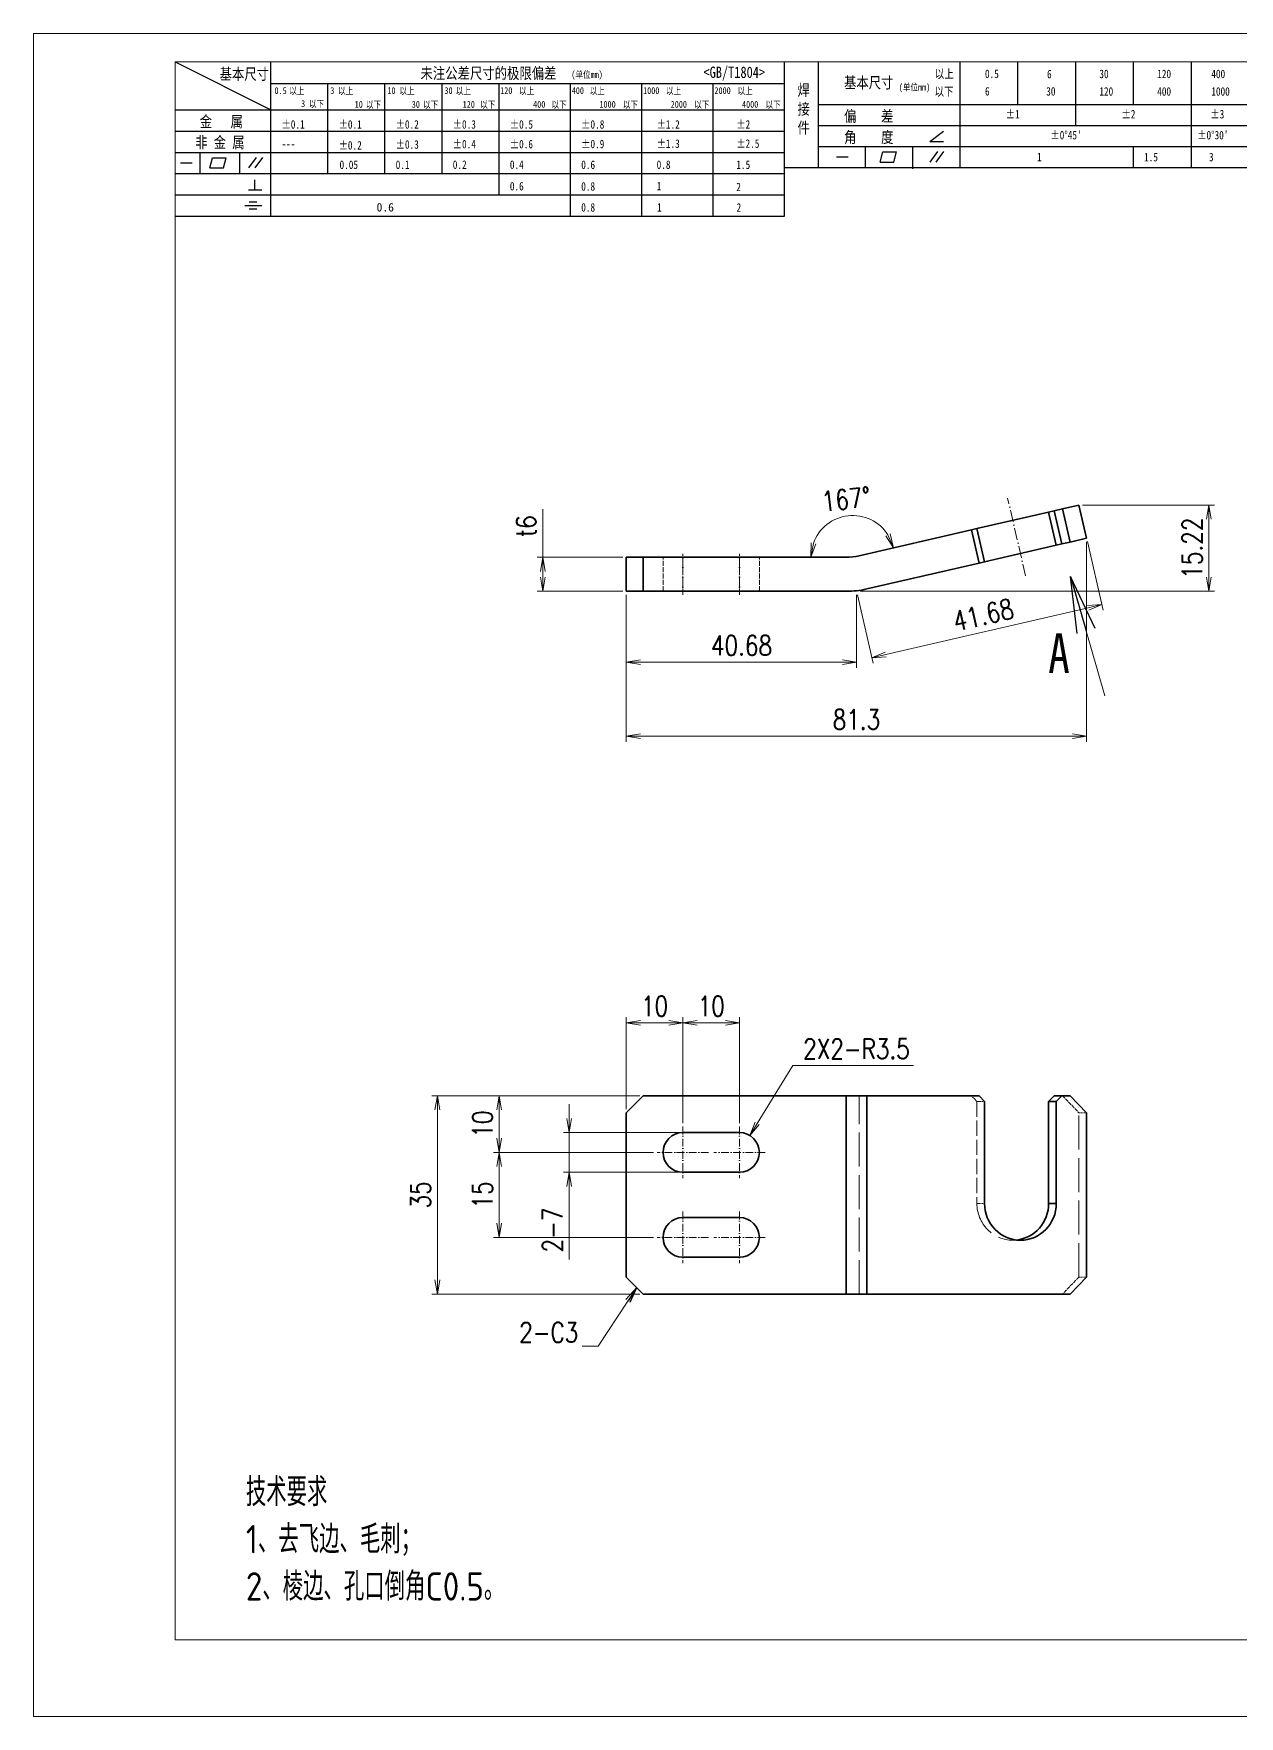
# Model space of a CAD drawing. Header units: millimetres. Extents: x -50143 to 104182, y -50696 to 54072.
# Drawn here: x -48005.1 to -47792.1, y 46633.8 to 46930.8 of the extents above; entities that cross this region are included whole.
import ezdxf
from ezdxf.enums import TextEntityAlignment as Align

# ---------------------------------------------------------------- set-up
doc = ezdxf.new("R2010")
doc.units = ezdxf.units.MM
doc.header["$LTSCALE"] = 0.5
for name, pattern in [('AM_ISO02W050x2', [3.75, 3, -0.75]), ('AM_ISO08W050x2', [9, 6, -0.75, 1.5, -0.75]), ('AM_ISO09W050', [22.5, 12, -1.5, 3, -1.5, 3, -1.5]), ('DASHDOT', [18.5, 12, -3, 0.5, -3]), ('DASHED', [15, 12, -3])]:
    doc.linetypes.add(name, pattern=pattern)
for name, color, linetype, lineweight in [('DIM', 3, 'Continuous', 13), ('中心线', 2, 'AM_ISO08W050x2', 18), ('双点划线', 6, 'AM_ISO09W050', 18), ('图框', 7, 'Continuous', 18), ('标注线', 3, 'Continuous', 18), ('粗实线', 7, 'Continuous', 35), ('虚线', 1, 'AM_ISO02W050x2', 18)]:
    doc.layers.add(name, color=color, linetype=linetype, lineweight=lineweight)
doc.layers.add('图\\M+19E79\\M+195B6\\M+18E9A', color=7, linetype='Continuous')
doc.layers.add('车型', color=7, linetype='Continuous')
doc.layers.add('打印', color=7, linetype='Continuous', lineweight=15, plot=False)
doc.layers.add('打印-禁用', color=7, linetype='Continuous', lineweight=15, plot=False)
doc.styles.add('DIM', font='romans.shx', dxfattribs={"width": 0.8, "bigfont": 'bigfont.shx'})
doc.styles.add('国标', font='simfang.ttf', dxfattribs={"width": 0.8})
doc.styles.add('机械长仿宋', font='gbenor.shx', dxfattribs={"height": 1, "bigfont": 'gbcbig.shx'})
doc.dimstyles.new('DEH 1-1', dxfattribs={"dimtxt": 3.5, "dimasz": 2.5, "dimexe": 1, "dimexo": 0.625, "dimgap": 1.2, "dimtad": 1, "dimtoh": 1, "dimdsep": 46, "dimtxsty": 'DIM', "dimblk": 'OPEN', "dimcen": 0, "dimclrd": 8, "dimclre": 8, "dimclrt": 2, "dimazin": 2, "dimtfac": 0.5, "dimtmove": 0, "dimatfit": 3, "dimldrblk": 'OPEN', "dimfxl": 0, "dimtolj": 2, "dimlwd": 18, "dimlwe": 18, "dimarcsym": 0})
doc.dimstyles.new('DEH 1-1$0', dxfattribs={"dimtxt": 3.5, "dimasz": 2.5, "dimexe": 1, "dimexo": 0.625, "dimgap": 1.2, "dimtad": 1, "dimzin": 9, "dimdsep": 46, "dimtxsty": 'DIM', "dimblk": 'OPEN', "dimcen": 0, "dimclrd": 8, "dimclre": 8, "dimclrt": 2, "dimazin": 2, "dimtfac": 0.5, "dimtmove": 0, "dimatfit": 3, "dimldrblk": 'OPEN', "dimfxl": 0, "dimtolj": 2, "dimlwd": 18, "dimlwe": 18, "dimarcsym": 0})
doc.dimstyles.new('DEH 1-1$4', dxfattribs={"dimtxt": 3.5, "dimasz": 2.5, "dimexe": 1, "dimexo": 0.625, "dimgap": 1.2, "dimtad": 1, "dimtoh": 1, "dimdsep": 46, "dimtxsty": 'DIM', "dimblk": 'OPEN', "dimcen": 0, "dimclrd": 8, "dimclre": 8, "dimclrt": 2, "dimazin": 2, "dimtfac": 0.5, "dimtofl": 0, "dimtmove": 0, "dimatfit": 3, "dimldrblk": 'OPEN', "dimfxl": 0, "dimtolj": 2, "dimlwd": 18, "dimlwe": 18, "dimarcsym": 0})
doc.dimstyles.new('DEH 1-4', dxfattribs={"dimscale": 4, "dimtxt": 3.5, "dimasz": 2.5, "dimexe": 1, "dimexo": 0.625, "dimgap": 1.2, "dimtad": 1, "dimdsep": 46, "dimtxsty": 'DIM', "dimblk": 'OPEN', "dimcen": 0, "dimclrd": 8, "dimclre": 8, "dimclrt": 2, "dimazin": 2, "dimtfac": 0.5, "dimtmove": 0, "dimatfit": 3, "dimldrblk": 'OPEN', "dimfxl": 0, "dimtolj": 2, "dimlwd": 18, "dimlwe": 18, "dimarcsym": 0})

# ---------------------------------------------------------------- blocks, each defined once
blk = doc.blocks.new('GZDEH零件A3图框V01版')
at = {"layer": '图\\M+19E79\\M+195B6\\M+18E9A', "color": 9}
for p, q in [((2882.49, -1554.46), (2899.37, -1562.92)), ((2899.37, -1581.67), (2899.37, -1554.46)), ((2990.09, -1581.67), (2990.09, -1554.46)), ((2996.09, -1573.08), (2996.09, -1554.46)), ((3021.09, -1561.98), (3021.09, -1554.46)), ((3031.31, -1561.98), (3031.31, -1554.46)), ((3041.53, -1561.98), (3041.53, -1554.46)), ((3051.75, -1561.98), (3051.75, -1554.46)), ((3061.98, -1561.98), (3061.98, -1554.46)), ((2899.37, -1558.24), (2990.09, -1558.24)), ((2909.45, -1574.17), (2909.45, -1558.24)), ((2919.53, -1574.17), (2919.53, -1558.24)), ((2929.61, -1574.17), (2929.61, -1558.24)), ((2939.69, -1577.92), (2939.69, -1558.24)), ((2952.29, -1581.67), (2952.29, -1558.24)), ((2964.89, -1581.67), (2964.89, -1558.24)), ((2977.49, -1581.67), (2977.49, -1558.24)), ((2996.09, -1561.98), (3113.09, -1561.98)), ((3021.09, -1573.08), (3021.09, -1561.98)), ((3041.53, -1565.68), (3041.53, -1561.98)), ((3061.98, -1573.08), (3061.98, -1561.98)), ((2882.49, -1562.92), (2990.09, -1562.92)), ((2882.49, -1566.67), (2990.09, -1566.67)), ((2996.09, -1565.68), (3113.09, -1565.68)), ((3015.75, -1568.51), (3018.15, -1566.66)), ((2882.49, -1570.42), (2990.09, -1570.42)), ((2886.92, -1574.12), (2886.92, -1570.42)), ((2893.91, -1574.12), (2893.91, -1570.42)), ((2996.09, -1569.38), (3113.09, -1569.38)), ((3004.42, -1573.08), (3004.42, -1569.38)), ((3006.97, -1572.12), (3007.45, -1570.33)), ((3007.45, -1570.33), (3009.86, -1570.33)), ((3009.39, -1572.12), (3009.86, -1570.33)), ((3012.75, -1573.08), (3012.75, -1569.38)), ((3015.75, -1568.51), (3018.15, -1568.51)), ((3015.81, -1572.12), (3017.15, -1570.26)), ((3016.89, -1572.12), (3018.23, -1570.26)), ((3051.75, -1573.08), (3051.75, -1569.38)), ((2883.43, -1572.27), (2885.49, -1572.27)), ((2888.59, -1573.16), (2889.07, -1571.37)), ((2888.59, -1573.16), (2891, -1573.16)), ((2889.07, -1571.37), (2891.48, -1571.37)), ((2891, -1573.16), (2891.48, -1571.37)), ((2895.52, -1573.16), (2896.85, -1571.3)), ((2896.6, -1573.16), (2897.94, -1571.3)), ((2990.09, -1573.08), (3113.09, -1573.08)), ((2999.26, -1571.23), (3001.32, -1571.23)), ((3006.97, -1572.12), (3009.39, -1572.12)), ((3012.75, -1573.33), (3012.75, -1573.08)), ((2882.49, -1574.17), (2990.09, -1574.17)), ((2895.42, -1577.05), (2897.81, -1577.05)), ((2896.58, -1577.05), (2896.58, -1575.28)), ((2882.49, -1577.92), (2990.09, -1577.92)), ((2894.79, -1579.77), (2897.77, -1579.77)), ((2895.57, -1579.17), (2896.92, -1579.17)), ((2882.49, -1581.67), (2990.09, -1581.67)), ((2895.57, -1580.37), (2896.93, -1580.37))]:
    blk.add_line(p, q, dxfattribs=at)
at = {"layer": '图框', "linetype": 'Continuous'}
for p, q in [((2882.49, -1554.46), (2882.49, -1832.96)), ((3272.49, -1554.46), (2882.49, -1554.46)), ((2882.49, -1832.96), (3272.49, -1832.96))]:
    blk.add_line(p, q, dxfattribs=at)
at = {"layer": '打印-禁用', "linetype": 'Continuous'}
for p, q in [((2857.49, -1549.46), (2857.49, -1846.46)), ((3277.49, -1549.46), (2857.49, -1549.46)), ((2857.49, -1846.46), (3277.49, -1846.46))]:
    blk.add_line(p, q, dxfattribs=at)
at = {"layer": '图\\M+19E79\\M+195B6\\M+18E9A', "color": 9, "style": '国标', "width": 0.8}
for s, height, p in [('基本尺寸', 2, (2890.33, -1557.58)), ('未注公差尺寸的极限偏差', 2, (2925.81, -1557.44)), ('<GB/T1804>', 2, (2975.78, -1557.27)), ('以上', 1.5, (3016.64, -1557.33)), ('0.5', 1.5, (3025.49, -1557.3)), ('6', 1.5, (3036.45, -1557.34)), ('30', 1.5, (3045.69, -1557.31)), ('120', 1.5, (3055.91, -1557.31)), ('400', 1.5, (3065.46, -1557.31)), ('30', 1.2, (2930.04, -1560.11)), ('基本尺寸', 2, (3000.6, -1559.1)), ('以下', 1.5, (3016.58, -1560.43)), ('6', 1.5, (3025.49, -1560.38)), ('30', 1.5, (3036.31, -1560.39)), ('120', 1.5, (3045.69, -1560.41)), ('400', 1.5, (3055.91, -1560.41)), ('1000', 1.5, (3065.46, -1560.41)), ('金   属', 2, (2886.82, -1565.98)), ('±0.1', 1.5, (2901.27, -1566.23)), ('±0.1', 1.5, (2911.35, -1566.23)), ('±0.2', 1.5, (2921.43, -1566.23)), ('±0.3', 1.5, (2931.51, -1566.23)), ('±0.5', 1.5, (2941.59, -1566.23)), ('±0.8', 1.5, (2954.19, -1566.23)), ('±1.2', 1.5, (2967.51, -1566.23)), ('±2', 1.5, (2981.58, -1566.23)), ('偏    差', 2, (3000.6, -1565.04)), ('±1', 1.5, (3029.16, -1564.42)), ('±2', 1.5, (3049.61, -1564.42)), ('±3', 1.5, (3065.3, -1564.42)), ('非 金 属', 2, (2886.02, -1569.65)), ('±0.3', 1.5, (2921.43, -1569.77)), ('±0.4', 1.5, (2931.51, -1569.71)), ('±0.6', 1.5, (2941.59, -1569.71)), ('±0.9', 1.5, (2954.19, -1569.68)), ('±1.3', 1.5, (2967.51, -1569.62)), ('±2.5', 1.5, (2981.58, -1569.61)), ('角    度', 2, (3000.6, -1568.74)), ("±0%%D45'", 1.5, (3037.06, -1568.12)), ("±0%%D30'", 1.5, (3062.98, -1568.12)), ('---', 1.5, (2901.27, -1569.65)), ('±0.2', 1.5, (2911.35, -1569.92)), ('1', 1.5, (3034.69, -1571.98)), ('1.5', 1.5, (3053.59, -1572.01)), ('3', 1.5, (3065.05, -1571.98)), ('0.1', 1.5, (2921.43, -1573.34)), ('0.2', 1.5, (2931.51, -1573.33)), ('0.4', 1.5, (2941.59, -1573.33)), ('0.6', 1.5, (2954.19, -1573.35)), ('0.8', 1.5, (2967.51, -1573.33)), ('1.5', 1.5, (2981.58, -1573.34)), ('0.6', 1.5, (2941.59, -1577.14)), ('0.8', 1.5, (2954.19, -1577.17)), ('1', 1.5, (2967.51, -1577.12)), ('2', 1.5, (2981.58, -1577.26)), ('0.8', 1.5, (2954.19, -1580.87)), ('1', 1.5, (2967.59, -1580.86)), ('2', 1.5, (2981.62, -1580.89))]:
    blk.add_text(s, height=height, dxfattribs=at).set_placement(p)
at = {"layer": '图\\M+19E79\\M+195B6\\M+18E9A', "color": 9, "lineweight": 15, "style": '国标', "width": 0.8}
for s, p in [('(单位mm)', (2952.44, -1557.27)), ('0.5', (2900.03, -1560.11)), ('以上', (2902.64, -1560.16)), ('3', (2909.88, -1560.11)), ('以上', (2911.25, -1560.16)), ('10', (2919.96, -1560.11)), ('以上', (2922.09, -1560.16)), ('以上', (2932.02, -1560.16)), ('120', (2939.88, -1560.11)), ('以上', (2943.21, -1560.16)), ('400', (2952.52, -1560.11)), ('以上', (2955.68, -1560.16)), ('1000', (2965.12, -1560.11)), ('以上', (2969.16, -1560.16)), ('2000', (2977.72, -1560.11)), ('以上', (2981.8, -1560.16)), ('(单位mm)', (3010.27, -1559.51)), ('3', (2904.73, -1562.41)), ('以下', (2906.1, -1562.46)), ('10', (2914.19, -1562.54)), ('以下', (2916.18, -1562.59)), ('30', (2924.27, -1562.54)), ('以下', (2926.26, -1562.59)), ('120', (2933.26, -1562.54)), ('以下', (2936.34, -1562.59)), ('400', (2945.7, -1562.54)), ('以下', (2948.94, -1562.59)), ('1000', (2957.41, -1562.54)), ('以下', (2961.54, -1562.59)), ('2000', (2969.99, -1562.54)), ('以下', (2974.14, -1562.59)), ('4000', (2982.59, -1562.54)), ('以下', (2986.74, -1562.59))]:
    blk.add_text(s, height=1.2, dxfattribs=at).set_placement(p)
at = {"layer": '图\\M+19E79\\M+195B6\\M+18E9A', "color": 9, "lineweight": 13, "style": '国标'}
blk.add_text('0.6', height=1.5, dxfattribs=at).set_placement((2918.05, -1580.85))
at = {"layer": '图\\M+19E79\\M+195B6\\M+18E9A', "color": 9, "insert": (2992.39, -1558.41), "char_height": 2, "width": 3.1877, "attachment_point": 1, "style": '国标'}
blk.add_mtext('焊\\P接\\P件', dxfattribs=at)
at = {"layer": '图\\M+19E79\\M+195B6\\M+18E9A', "color": 9, "insert": (2911.51, -1573.37), "char_height": 1.5, "attachment_point": 7, "style": '国标'}
blk.add_mtext_dynamic_manual_height_columns('0.05', width=5.1982, gutter_width=12.5, heights=[0], dxfattribs=at)
blk = doc.blocks.new('DEH A3')
at = {"layer": '图框'}
blk.add_blockref('GZDEH零件A3图框V01版', (-2857.49, 1846.46), dxfattribs=at)
blk = doc.blocks.new('_Open')
at = {"color": 0, "linetype": 'ByBlock', "lineweight": -2}
for p, q in [((-1, 0.167), (0, 0)), ((-1, -0.167), (0, 0)), ((0, 0), (-1, 0))]:
    blk.add_line(p, q, dxfattribs=at)
blk = doc.blocks.new('*D143')
at = {"layer": 'Defpoints', "color": 0, "transparency": 16777216}
for p in [(-47900.41, 46832.35), (-47859.72, 46832.35), (-47900.41, 46819.85)]:
    blk.add_point(p, dxfattribs=at)
at = {"layer": 'DIM', "color": 8, "lineweight": 18, "transparency": 16777216}
for p, q in [((-47900.41, 46831.72), (-47900.41, 46818.85)), ((-47859.72, 46831.72), (-47859.72, 46818.85)), ((-47862.22, 46819.85), (-47897.91, 46819.85))]:
    blk.add_line(p, q, dxfattribs=at)
at = {"layer": 'DIM', "color": 8, "lineweight": 18, "transparency": 16777216, "xscale": 2.5, "yscale": 2.5, "zscale": 2.5, "rotation": 180}
blk.add_blockref('_Open', (-47900.41, 46819.85), dxfattribs=at)
at = {"layer": 'DIM', "color": 8, "lineweight": 18, "transparency": 16777216, "xscale": 2.5, "yscale": 2.5, "zscale": 2.5}
blk.add_blockref('_Open', (-47859.72, 46819.85), dxfattribs=at)
at = {"layer": 'DIM', "color": 2, "transparency": 16777216, "insert": (-47880.06, 46822.8), "char_height": 3.5, "attachment_point": 5, "style": 'DIM'}
blk.add_mtext('\\A2;40.68', dxfattribs=at)
blk = doc.blocks.new('*D144')
at = {"layer": 'Defpoints', "color": 0, "transparency": 16777216}
for p in [(-47819.11, 46841.72), (-47900.41, 46832.35), (-47819.11, 46806.78)]:
    blk.add_point(p, dxfattribs=at)
at = {"layer": 'DIM', "color": 8, "lineweight": 18, "transparency": 16777216}
for p, q in [((-47819.11, 46841.1), (-47819.11, 46805.78)), ((-47900.41, 46831.72), (-47900.41, 46805.78)), ((-47897.91, 46806.78), (-47821.61, 46806.78))]:
    blk.add_line(p, q, dxfattribs=at)
at = {"layer": 'DIM', "color": 8, "lineweight": 18, "transparency": 16777216, "xscale": 2.5, "yscale": 2.5, "zscale": 2.5, "rotation": 180}
blk.add_blockref('_Open', (-47900.41, 46806.78), dxfattribs=at)
at = {"layer": 'DIM', "color": 8, "lineweight": 18, "transparency": 16777216, "xscale": 2.5, "yscale": 2.5, "zscale": 2.5}
blk.add_blockref('_Open', (-47819.11, 46806.78), dxfattribs=at)
at = {"layer": 'DIM', "color": 2, "transparency": 16777216, "insert": (-47859.76, 46809.73), "char_height": 3.5, "attachment_point": 5, "style": 'DIM'}
blk.add_mtext('\\A2;81.3', dxfattribs=at)
blk = doc.blocks.new('*D145')
at = {"layer": 'Defpoints', "color": 0, "transparency": 16777216}
for p in [(-47819.11, 46841.72), (-47859.72, 46832.35), (-47816.4, 46830)]:
    blk.add_point(p, dxfattribs=at)
at = {"layer": 'DIM', "color": 8, "lineweight": 18, "transparency": 16777216}
for p, q in [((-47818.97, 46841.12), (-47816.18, 46829.03)), ((-47859.58, 46831.74), (-47856.79, 46819.65)), ((-47854.58, 46821.19), (-47818.84, 46829.44))]:
    blk.add_line(p, q, dxfattribs=at)
at = {"layer": 'DIM', "color": 8, "lineweight": 18, "transparency": 16777216, "xscale": 2.5, "yscale": 2.5, "zscale": 2.5}
for p, rotation in [((-47816.4, 46830), 12.99999999998451), ((-47857.02, 46820.62), 192.9999999999845)]:
    blk.add_blockref('_Open', p, dxfattribs=dict(at, rotation=rotation))
at = {"layer": 'DIM', "color": 2, "transparency": 16777216, "insert": (-47837.37, 46828.19), "char_height": 3.5, "attachment_point": 5, "rotation": 13, "style": 'DIM'}
blk.add_mtext('\\A2;41.68', dxfattribs=at)
blk = doc.blocks.new('*D146')
at = {"layer": 'Defpoints', "color": 0, "transparency": 16777216}
for p in [(-47857.72, 46845.22), (-47839.46, 46843.18), (-47897.41, 46838.35), (-47861.55, 46838.35), (-47859.3, 46838.6)]:
    blk.add_point(p, dxfattribs=at)
at = {"layer": 'DIM', "color": 8, "lineweight": 18, "transparency": 16777216}
blk.add_arc((-47860.41, 46838.35), 7.38, 32.505, 160.495, dxfattribs=at)
at = {"layer": 'DIM', "color": 8, "lineweight": 18, "transparency": 16777216, "xscale": 2.5, "yscale": 2.5, "zscale": 2.5}
for p, rotation in [((-47867.79, 46838.35), 260.2475006174316), ((-47853.22, 46840.01), 292.7524993825741)]:
    blk.add_blockref('_Open', p, dxfattribs=dict(at, rotation=rotation))
at = {"layer": 'DIM', "color": 2, "transparency": 16777216, "insert": (-47861.58, 46848.61), "char_height": 3.5, "attachment_point": 5, "rotation": 6.5, "style": 'DIM'}
blk.add_mtext('\\A2;167\\M+1818B', dxfattribs=at)
blk = doc.blocks.new('*D147')
at = {"layer": 'Defpoints', "color": 0, "transparency": 16777216}
for p in [(-47820.46, 46847.57), (-47859.72, 46832.35), (-47797.52, 46832.35)]:
    blk.add_point(p, dxfattribs=at)
at = {"layer": 'DIM', "color": 8, "lineweight": 18, "transparency": 16777216}
for p, q in [((-47819.83, 46847.57), (-47796.52, 46847.57)), ((-47797.52, 46845.07), (-47797.52, 46834.85)), ((-47859.1, 46832.35), (-47796.52, 46832.35))]:
    blk.add_line(p, q, dxfattribs=at)
at = {"layer": 'DIM', "color": 8, "lineweight": 18, "transparency": 16777216, "xscale": 2.5, "yscale": 2.5, "zscale": 2.5}
for p, rotation in [((-47797.52, 46847.57), 90), ((-47797.52, 46832.35), 270)]:
    blk.add_blockref('_Open', p, dxfattribs=dict(at, rotation=rotation))
at = {"layer": 'DIM', "color": 2, "transparency": 16777216, "insert": (-47800.47, 46839.96), "char_height": 3.5, "attachment_point": 5, "rotation": 90, "style": 'DIM'}
blk.add_mtext('\\A2;15.22', dxfattribs=at)
blk = doc.blocks.new('*D148')
at = {"layer": 'Defpoints', "color": 0, "transparency": 16777216}
for p in [(-47915.12, 46838.35), (-47900.41, 46838.35), (-47900.41, 46832.35)]:
    blk.add_point(p, dxfattribs=at)
at = {"layer": 'DIM', "color": 8, "lineweight": 18, "transparency": 16777216}
for p, q in [((-47915.12, 46838.35), (-47915.12, 46846.85)), ((-47901.03, 46838.35), (-47916.12, 46838.35)), ((-47915.12, 46834.85), (-47915.12, 46835.85)), ((-47901.03, 46832.35), (-47916.12, 46832.35))]:
    blk.add_line(p, q, dxfattribs=at)
at = {"layer": 'DIM', "color": 8, "lineweight": 18, "transparency": 16777216, "xscale": 2.5, "yscale": 2.5, "zscale": 2.5}
for p, rotation in [((-47915.12, 46838.35), 90), ((-47915.12, 46832.35), 270)]:
    blk.add_blockref('_Open', p, dxfattribs=dict(at, rotation=rotation))
at = {"layer": 'DIM', "color": 2, "transparency": 16777216, "insert": (-47918.07, 46843.85), "char_height": 3.5, "attachment_point": 5, "rotation": 90, "style": 'DIM'}
blk.add_mtext('\\A2;{\\Fromans,bigfont|c134;t}6', dxfattribs=at)
blk = doc.blocks.new('*D149')
at = {"layer": 'Defpoints', "color": 0, "transparency": 16777216}
for p in [(-47897.41, 46743.31), (-47933.77, 46708.31), (-47897.41, 46708.31)]:
    blk.add_point(p, dxfattribs=at)
at = {"layer": 'DIM', "color": 8, "lineweight": 18, "transparency": 16777216}
for p, q in [((-47898.03, 46743.31), (-47934.77, 46743.31)), ((-47933.77, 46740.81), (-47933.77, 46710.81)), ((-47898.03, 46708.31), (-47934.77, 46708.31))]:
    blk.add_line(p, q, dxfattribs=at)
at = {"layer": 'DIM', "color": 8, "lineweight": 18, "transparency": 16777216, "xscale": 2.5, "yscale": 2.5, "zscale": 2.5}
for p, rotation in [((-47933.77, 46743.31), 90), ((-47933.77, 46708.31), 270)]:
    blk.add_blockref('_Open', p, dxfattribs=dict(at, rotation=rotation))
at = {"layer": 'DIM', "color": 2, "transparency": 16777216, "insert": (-47936.72, 46725.81), "char_height": 3.5, "attachment_point": 5, "rotation": 90, "style": 'DIM'}
blk.add_mtext('\\A2;35', dxfattribs=at)
blk = doc.blocks.new('*D150')
at = {"layer": 'Defpoints', "color": 0, "transparency": 16777216}
for p in [(-47922.84, 46743.31), (-47897.41, 46743.31), (-47894.96, 46733.31)]:
    blk.add_point(p, dxfattribs=at)
at = {"layer": 'DIM', "color": 8, "lineweight": 18, "transparency": 16777216}
for p, q in [((-47898.03, 46743.31), (-47923.84, 46743.31)), ((-47922.84, 46735.81), (-47922.84, 46740.81)), ((-47895.58, 46733.31), (-47923.84, 46733.31))]:
    blk.add_line(p, q, dxfattribs=at)
at = {"layer": 'DIM', "color": 8, "lineweight": 18, "transparency": 16777216, "xscale": 2.5, "yscale": 2.5, "zscale": 2.5}
for p, rotation in [((-47922.84, 46743.31), 90), ((-47922.84, 46733.31), 270)]:
    blk.add_blockref('_Open', p, dxfattribs=dict(at, rotation=rotation))
at = {"layer": 'DIM', "color": 2, "transparency": 16777216, "insert": (-47925.79, 46738.31), "char_height": 3.5, "attachment_point": 5, "rotation": 90, "style": 'DIM'}
blk.add_mtext('\\A2;10', dxfattribs=at)
blk = doc.blocks.new('*D151')
at = {"layer": 'Defpoints', "color": 0, "transparency": 16777216}
for p in [(-47894.96, 46733.31), (-47922.84, 46718.31), (-47894.96, 46718.31)]:
    blk.add_point(p, dxfattribs=at)
at = {"layer": 'DIM', "color": 8, "lineweight": 18, "transparency": 16777216}
for p, q in [((-47895.58, 46733.31), (-47923.84, 46733.31)), ((-47922.84, 46730.81), (-47922.84, 46720.81)), ((-47895.58, 46718.31), (-47923.84, 46718.31))]:
    blk.add_line(p, q, dxfattribs=at)
at = {"layer": 'DIM', "color": 8, "lineweight": 18, "transparency": 16777216, "xscale": 2.5, "yscale": 2.5, "zscale": 2.5}
for p, rotation in [((-47922.84, 46733.31), 90), ((-47922.84, 46718.31), 270)]:
    blk.add_blockref('_Open', p, dxfattribs=dict(at, rotation=rotation))
at = {"layer": 'DIM', "color": 2, "transparency": 16777216, "insert": (-47925.79, 46725.81), "char_height": 3.5, "attachment_point": 5, "rotation": 90, "style": 'DIM'}
blk.add_mtext('\\A2;15', dxfattribs=at)
blk = doc.blocks.new('*D152')
at = {"layer": 'Defpoints', "color": 0, "transparency": 16777216}
for p in [(-47900.41, 46756.19), (-47900.41, 46740.31), (-47890.41, 46737.86)]:
    blk.add_point(p, dxfattribs=at)
at = {"layer": 'DIM', "color": 8, "lineweight": 18, "transparency": 16777216}
for p, q in [((-47900.41, 46740.94), (-47900.41, 46757.19)), ((-47890.41, 46738.49), (-47890.41, 46757.19)), ((-47892.91, 46756.19), (-47897.91, 46756.19))]:
    blk.add_line(p, q, dxfattribs=at)
at = {"layer": 'DIM', "color": 8, "lineweight": 18, "transparency": 16777216, "xscale": 2.5, "yscale": 2.5, "zscale": 2.5, "rotation": 180}
blk.add_blockref('_Open', (-47900.41, 46756.19), dxfattribs=at)
at = {"layer": 'DIM', "color": 8, "lineweight": 18, "transparency": 16777216, "xscale": 2.5, "yscale": 2.5, "zscale": 2.5}
blk.add_blockref('_Open', (-47890.41, 46756.19), dxfattribs=at)
at = {"layer": 'DIM', "color": 2, "transparency": 16777216, "insert": (-47895.41, 46759.14), "char_height": 3.5, "attachment_point": 5, "style": 'DIM'}
blk.add_mtext('\\A2;10', dxfattribs=at)
blk = doc.blocks.new('*D153')
at = {"layer": 'Defpoints', "color": 0, "transparency": 16777216}
for p in [(-47880.41, 46756.19), (-47890.41, 46737.86), (-47880.41, 46737.86)]:
    blk.add_point(p, dxfattribs=at)
at = {"layer": 'DIM', "color": 8, "lineweight": 18, "transparency": 16777216}
for p, q in [((-47890.41, 46738.49), (-47890.41, 46757.19)), ((-47880.41, 46738.49), (-47880.41, 46757.19)), ((-47887.91, 46756.19), (-47882.91, 46756.19))]:
    blk.add_line(p, q, dxfattribs=at)
at = {"layer": 'DIM', "color": 8, "lineweight": 18, "transparency": 16777216, "xscale": 2.5, "yscale": 2.5, "zscale": 2.5, "rotation": 180}
blk.add_blockref('_Open', (-47890.41, 46756.19), dxfattribs=at)
at = {"layer": 'DIM', "color": 8, "lineweight": 18, "transparency": 16777216, "xscale": 2.5, "yscale": 2.5, "zscale": 2.5}
blk.add_blockref('_Open', (-47880.41, 46756.19), dxfattribs=at)
at = {"layer": 'DIM', "color": 2, "transparency": 16777216, "insert": (-47885.41, 46759.14), "char_height": 3.5, "attachment_point": 5, "style": 'DIM'}
blk.add_mtext('\\A2;10', dxfattribs=at)
blk = doc.blocks.new('*D154')
at = {"layer": 'Defpoints', "color": 0, "transparency": 16777216}
for p in [(-47890.41, 46736.81), (-47910.49, 46729.81), (-47890.41, 46729.81)]:
    blk.add_point(p, dxfattribs=at)
at = {"layer": 'DIM', "color": 8, "lineweight": 18, "transparency": 16777216}
for p, q in [((-47910.49, 46739.31), (-47910.49, 46741.81)), ((-47891.03, 46736.81), (-47911.49, 46736.81)), ((-47910.49, 46736.81), (-47910.49, 46729.81)), ((-47891.03, 46729.81), (-47911.49, 46729.81)), ((-47910.49, 46727.31), (-47910.49, 46714.41))]:
    blk.add_line(p, q, dxfattribs=at)
at = {"layer": 'DIM', "color": 8, "lineweight": 18, "transparency": 16777216, "xscale": 2.5, "yscale": 2.5, "zscale": 2.5}
for p, rotation in [((-47910.49, 46736.81), 270), ((-47910.49, 46729.81), 90)]:
    blk.add_blockref('_Open', p, dxfattribs=dict(at, rotation=rotation))
at = {"layer": 'DIM', "color": 2, "transparency": 16777216, "insert": (-47913.44, 46719.61), "char_height": 3.5, "attachment_point": 5, "rotation": 90, "style": 'DIM'}
blk.add_mtext('\\A2;{\\Fromans,bigfont|c134;2-}7', dxfattribs=at)
blk = doc.blocks.new('*D155')
at = {"layer": 'Defpoints', "color": 0, "transparency": 16777216}
for p in [(-47878.58, 46736.3), (-47880.41, 46733.31)]:
    blk.add_point(p, dxfattribs=at)
at = {"layer": 'DIM', "color": 8, "lineweight": 18, "transparency": 16777216}
for p, q in [((-47871.01, 46748.65), (-47877.27, 46738.43)), ((-47849.68, 46748.65), (-47871.01, 46748.65))]:
    blk.add_line(p, q, dxfattribs=at)
at = {"layer": 'DIM', "color": 8, "lineweight": 18, "transparency": 16777216, "xscale": 2.5, "yscale": 2.5, "zscale": 2.5, "rotation": 238.5156274299873}
blk.add_blockref('_Open', (-47878.58, 46736.3), dxfattribs=at)
at = {"layer": 'DIM', "color": 2, "transparency": 16777216, "insert": (-47859.75, 46751.6), "char_height": 3.5, "attachment_point": 5, "style": 'DIM'}
blk.add_mtext('\\A2;{\\Fromans,bigfont|c134;2X2-}R3.5', dxfattribs=at)

msp = doc.modelspace()

# ---------------------------------------------------------------- linework, layer by layer
at = {"layer": '中心线', "linetype": 'DASHDOT', "ltscale": 0.350969}
msp.add_line((-47829.895, 46835.109), (-47833.053, 46848.788), dxfattribs=at)
at = {"layer": '中心线', "linetype": 'DASHDOT', "ltscale": 0.180005}
for p, q in [((-47890.406, 46831.748), (-47890.406, 46838.948)), ((-47880.406, 46831.748), (-47880.406, 46838.948))]:
    msp.add_line(p, q, dxfattribs=at)
at = {"layer": '中心线', "linetype": 'DASHDOT', "ltscale": 0.2275}
for p, q in [((-47890.406, 46737.862), (-47890.406, 46728.762)), ((-47880.406, 46737.862), (-47880.406, 46728.762)), ((-47890.406, 46722.862), (-47890.406, 46713.762)), ((-47880.406, 46722.862), (-47880.406, 46713.762))]:
    msp.add_line(p, q, dxfattribs=at)
at = {"layer": '中心线', "linetype": 'DASHDOT', "ltscale": 0.227499}
for p, q in [((-47885.856, 46733.312), (-47894.956, 46733.312)), ((-47875.856, 46733.312), (-47884.956, 46733.312)), ((-47885.856, 46718.312), (-47894.956, 46718.312)), ((-47875.856, 46718.312), (-47884.956, 46718.312))]:
    msp.add_line(p, q, dxfattribs=at)
at = {"layer": '双点划线'}
for p, q in [((-47861.545, 46832.348), (-47859.722, 46832.348)), ((-47859.722, 46832.348), (-47857.946, 46832.758))]:
    msp.add_line(p, q, dxfattribs=at)
at = {"layer": '打印'}
msp.add_lwpolyline([(-48005.062, 46930.778), (-47585.062, 46930.778), (-47585.062, 46633.778), (-48005.062, 46633.778)], close=True, dxfattribs=at)
at = {"layer": '粗实线', "ltscale": 0.325}
for p, q in [((-47825.816, 46846.333), (-47838.483, 46843.409)), ((-47824.466, 46840.487), (-47837.133, 46837.563))]:
    msp.add_line(p, q, dxfattribs=at)
at = {"layer": '粗实线', "ltscale": 0.025}
for p, q in [((-47824.841, 46846.558), (-47825.816, 46846.333)), ((-47839.457, 46843.184), (-47838.483, 46843.409)), ((-47823.492, 46840.712), (-47824.466, 46840.487)), ((-47838.107, 46837.338), (-47837.133, 46837.563))]:
    msp.add_line(p, q, dxfattribs=at)
at = {"layer": '粗实线', "ltscale": 0.15}
for p, q in [((-47824.466, 46840.487), (-47825.816, 46846.333)), ((-47823.492, 46840.712), (-47824.841, 46846.558)), ((-47823.38, 46846.896), (-47822.03, 46841.05)), ((-47820.457, 46847.571), (-47819.107, 46841.724)), ((-47838.107, 46837.338), (-47839.457, 46843.184)), ((-47837.133, 46837.563), (-47838.483, 46843.409)), ((-47900.406, 46832.348), (-47900.406, 46838.348)), ((-47897.406, 46832.348), (-47897.406, 46838.348))]:
    msp.add_line(p, q, dxfattribs=at)
at = {"layer": '粗实线', "ltscale": 0.0375}
for p, q in [((-47823.38, 46846.896), (-47824.841, 46846.558)), ((-47823.492, 46840.712), (-47822.03, 46841.05))]:
    msp.add_line(p, q, dxfattribs=at)
at = {"layer": '粗实线', "ltscale": 0.075}
for p, q in [((-47823.38, 46846.896), (-47820.457, 46847.571)), ((-47819.107, 46841.724), (-47822.03, 46841.05)), ((-47900.406, 46838.348), (-47897.406, 46838.348)), ((-47897.406, 46832.348), (-47900.406, 46832.348))]:
    msp.add_line(p, q, dxfattribs=at)
at = {"layer": '粗实线'}
for p, q in [((-47839.457, 46843.184), (-47859.296, 46838.604)), ((-47861.545, 46838.348), (-47897.406, 46838.348)), ((-47857.946, 46832.758), (-47838.107, 46837.338)), ((-47897.406, 46832.348), (-47861.545, 46832.348)), ((-47897.406, 46743.312), (-47861.545, 46743.312)), ((-47861.545, 46708.312), (-47861.545, 46743.312)), ((-47857.946, 46708.312), (-47857.946, 46743.312)), ((-47900.406, 46711.312), (-47900.406, 46740.312)), ((-47819.107, 46711.312), (-47819.107, 46740.312)), ((-47861.545, 46708.312), (-47897.406, 46708.312)), ((-47822.03, 46708.312), (-47857.946, 46708.312))]:
    msp.add_line(p, q, dxfattribs=at)
at = {"layer": '粗实线', "ltscale": 0.106066}
for p, q in [((-47897.406, 46743.312), (-47900.406, 46740.312)), ((-47900.406, 46711.312), (-47897.406, 46708.312))]:
    msp.add_line(p, q, dxfattribs=at)
at = {"layer": '粗实线', "ltscale": 0.08998}
for p, q in [((-47857.946, 46743.312), (-47861.545, 46743.312)), ((-47857.946, 46708.312), (-47861.545, 46708.312))]:
    msp.add_line(p, q, dxfattribs=at)
at = {"layer": '粗实线', "ltscale": 0.49597}
msp.add_line((-47857.946, 46743.312), (-47838.107, 46743.312), dxfattribs=at)
at = {"layer": '粗实线', "ltscale": 0.034905}
for p, q in [((-47838.107, 46743.312), (-47837.133, 46742.312)), ((-47824.841, 46743.312), (-47825.816, 46742.312)), ((-47823.492, 46743.312), (-47824.466, 46742.312))]:
    msp.add_line(p, q, dxfattribs=at)
at = {"layer": '粗实线', "ltscale": 0.45}
for p, q in [((-47837.133, 46742.312), (-47837.133, 46724.312)), ((-47825.816, 46724.312), (-47825.816, 46742.312)), ((-47824.466, 46742.312), (-47824.466, 46724.312))]:
    msp.add_line(p, q, dxfattribs=at)
at = {"layer": '粗实线', "ltscale": 0.033743}
for p, q in [((-47824.466, 46742.312), (-47825.816, 46742.312)), ((-47823.492, 46743.312), (-47824.841, 46743.312)), ((-47825.816, 46724.312), (-47824.466, 46724.312))]:
    msp.add_line(p, q, dxfattribs=at)
at = {"layer": '粗实线', "ltscale": 0.036539}
msp.add_line((-47823.492, 46743.312), (-47822.03, 46743.312), dxfattribs=at)
at = {"layer": '粗实线', "ltscale": 0.104716}
for p, q in [((-47819.107, 46740.312), (-47822.03, 46743.312)), ((-47819.107, 46711.312), (-47822.03, 46708.312))]:
    msp.add_line(p, q, dxfattribs=at)
at = {"layer": '粗实线', "ltscale": 0.25}
for p, q in [((-47880.406, 46736.812), (-47890.406, 46736.812)), ((-47890.406, 46729.812), (-47880.406, 46729.812)), ((-47880.406, 46721.812), (-47890.406, 46721.812)), ((-47890.406, 46714.812), (-47880.406, 46714.812))]:
    msp.add_line(p, q, dxfattribs=at)
at = {"layer": '粗实线'}
for centre, radius, start, end in [((-47861.545, 46848.348), 10, 270, 283), ((-47861.545, 46848.348), 16, 270, 283), ((-47890.406, 46733.312), 3.5, 90, 270), ((-47880.406, 46733.312), 3.5, 270, 90), ((-47890.406, 46718.312), 3.5, 90, 270), ((-47880.406, 46718.312), 3.5, 270, 90)]:
    msp.add_arc(centre, radius, start, end, dxfattribs=at)
for centre, start_param, end_param in [((-47830.8, 46724.312), 1.5707963, 3.1415927), ((-47832.149, 46724.312), 3.2483272, 4.712389), ((-47830.8, 46724.312), 3.1415927, 4.712389)]:
    msp.add_ellipse(centre, major_axis=(0, 6.5), ratio=0.9743701, start_param=start_param, end_param=end_param, dxfattribs=at)
at = {"layer": '虚线', "linetype": 'DASHED', "ltscale": 0.15}
for p, q in [((-47823.38, 46846.896), (-47822.03, 46841.05)), ((-47897.406, 46832.348), (-47897.406, 46838.348)), ((-47893.906, 46832.348), (-47893.906, 46838.348)), ((-47893.906, 46832.348), (-47893.906, 46838.348)), ((-47890.406, 46838.348), (-47890.406, 46832.348)), ((-47890.406, 46838.348), (-47890.406, 46832.348)), ((-47890.406, 46838.348), (-47890.406, 46832.348)), ((-47890.406, 46838.348), (-47890.406, 46832.348)), ((-47880.406, 46838.348), (-47880.406, 46832.348)), ((-47880.406, 46838.348), (-47880.406, 46832.348)), ((-47880.406, 46838.348), (-47880.406, 46832.348)), ((-47880.406, 46838.348), (-47880.406, 46832.348)), ((-47876.906, 46832.348), (-47876.906, 46838.348)), ((-47876.906, 46832.348), (-47876.906, 46838.348))]:
    msp.add_line(p, q, dxfattribs=at)
at = {"layer": '虚线', "linetype": 'DASHED'}
for p, q in [((-47861.545, 46708.312), (-47861.545, 46743.312)), ((-47859.296, 46708.312), (-47859.296, 46743.312)), ((-47820.457, 46711.312), (-47820.457, 46740.312))]:
    msp.add_line(p, q, dxfattribs=at)
at = {"layer": '虚线', "linetype": 'DASHED', "ltscale": 0.034905}
msp.add_line((-47839.457, 46743.312), (-47838.483, 46742.312), dxfattribs=at)
at = {"layer": '虚线', "linetype": 'DASHED', "ltscale": 0.033743}
for p, q in [((-47837.133, 46742.312), (-47838.483, 46742.312)), ((-47820.457, 46740.312), (-47819.107, 46740.312)), ((-47838.483, 46724.312), (-47837.133, 46724.312)), ((-47830.8, 46717.812), (-47832.149, 46717.812)), ((-47820.457, 46711.312), (-47819.107, 46711.312))]:
    msp.add_line(p, q, dxfattribs=at)
at = {"layer": '虚线', "linetype": 'DASHED', "ltscale": 0.45}
msp.add_line((-47838.483, 46742.312), (-47838.483, 46724.312), dxfattribs=at)
at = {"layer": '虚线', "linetype": 'DASHED', "ltscale": 0.104716}
for p, q in [((-47823.38, 46743.312), (-47820.457, 46740.312)), ((-47820.457, 46711.312), (-47823.38, 46708.312))]:
    msp.add_line(p, q, dxfattribs=at)
at = {"layer": '虚线', "linetype": 'DASHED'}
for start_param, end_param in [(1.5707963, 3.1415927), (3.1415927, 3.2483272)]:
    msp.add_ellipse((-47832.149, 46724.312), major_axis=(0, 6.5), ratio=0.9743701, start_param=start_param, end_param=end_param, dxfattribs=at)

# ---------------------------------------------------------------- block references
at = {"layer": '图框'}
msp.add_blockref('DEH A3', (-48005.062, 46633.778), dxfattribs=at)

# ---------------------------------------------------------------- texts
at = {"layer": 'DIM', "color": 2, "insert": (-47908.865, 46699.795), "char_height": 3.5, "attachment_point": 9, "style": 'DIM'}
msp.add_mtext('\\A2;{\\Fromans,bigfont|c134;2-}C3', dxfattribs=at)
at = {"layer": '标注线', "color": 2, "insert": (-47967.584, 46654.161), "char_height": 5, "width": 114.82461, "attachment_point": 7, "style": '机械长仿宋'}
msp.add_mtext('\\A2;技术要求\\P1、去飞边、毛刺；\\P2、棱边、孔口倒角C0.5。', dxfattribs=at)
at = {"layer": '车型', "color": 3, "style": '国标', "width": 0.8}
msp.add_text('A', height=7, dxfattribs=at).set_placement((-47823.99, 46817.934), align=Align.CENTER)

# ---------------------------------------------------------------- dimensions: what is measured, and where the dimension line sits
at = {"layer": 'DIM'}
dim = msp.add_angular_dim_2l(base=(-47857.721, 46845.221), line1=((-47839.457, 46843.184), (-47859.296, 46838.604)), line2=((-47861.545, 46838.348), (-47897.406, 46838.348)), dimstyle='DEH 1-1', dxfattribs=at)
dim.commit()
dim.dimension.update_dxf_attribs({"geometry": '*D146', "text_midpoint": (-47861.575, 46848.611)})
for base, p1, p2, text, picture, middle in [((-47915.117, 46838.348), (-47900.406, 46832.348), (-47900.406, 46838.348), '{\\Fromans,bigfont|c134;t}<>', '*D148', (-47918.067, 46843.848)), ((-47910.492, 46729.812), (-47890.406, 46736.812), (-47890.406, 46729.812), '{\\Fromans,bigfont|c134;2-}<>', '*D154', (-47913.442, 46719.612))]:
    dim = msp.add_linear_dim(base=base, p1=p1, p2=p2, angle=90, text=text, dimstyle='DEH 1-1$0', dxfattribs=at)
    dim.commit()
    dim.dimension.update_dxf_attribs({"geometry": picture, "text_midpoint": middle})
for base, p1, p2, picture, middle in [((-47797.518, 46832.348), (-47820.457, 46847.571), (-47859.722, 46832.348), '*D147', (-47800.468, 46839.959)), ((-47933.773, 46708.312), (-47897.406, 46743.312), (-47897.406, 46708.312), '*D149', (-47936.723, 46725.812)), ((-47922.836, 46743.312), (-47894.956, 46733.312), (-47897.406, 46743.312), '*D150', (-47925.786, 46738.312)), ((-47922.836, 46718.312), (-47894.956, 46733.312), (-47894.956, 46718.312), '*D151', (-47925.786, 46725.812))]:
    dim = msp.add_linear_dim(base=base, p1=p1, p2=p2, angle=90, dimstyle='DEH 1-1$0', dxfattribs=at)
    dim.commit()
    dim.dimension.update_dxf_attribs({"geometry": picture, "text_midpoint": middle})
for base, p1, p2, picture, middle in [((-47819.107, 46806.785), (-47900.406, 46832.348), (-47819.107, 46841.724), '*D144', (-47859.757, 46809.735)), ((-47900.406, 46819.847), (-47859.722, 46832.348), (-47900.406, 46832.348), '*D143', (-47880.064, 46822.797)), ((-47900.406, 46756.189), (-47890.406, 46737.862), (-47900.406, 46740.312), '*D152', (-47895.406, 46759.139)), ((-47880.406, 46756.189), (-47890.406, 46737.862), (-47880.406, 46737.862), '*D153', (-47885.406, 46759.139))]:
    dim = msp.add_linear_dim(base=base, p1=p1, p2=p2, dimstyle='DEH 1-1$0', dxfattribs=at)
    dim.commit()
    dim.dimension.update_dxf_attribs({"geometry": picture, "text_midpoint": middle})
dim = msp.add_aligned_dim(p1=(-47859.722, 46832.348), p2=(-47819.107, 46841.724), distance=-12.032, dimstyle='DEH 1-1$0', dxfattribs=at)
dim.commit()
dim.dimension.update_dxf_attribs({"geometry": '*D145', "text_midpoint": (-47837.372, 46828.187)})
dim = msp.add_radius_dim(center=(-47880.406, 46733.312), mpoint=(-47878.578, 46736.297), text='{\\Fromans,bigfont|c134;2X2-}<>', dimstyle='DEH 1-1$4', dxfattribs=at)
dim.commit()
dim.dimension.update_dxf_attribs({"geometry": '*D155', "text_midpoint": (-47859.745, 46748.652), "dimtype": 164})

# ---------------------------------------------------------------- leaders
for points, dimstyle, override in [([(-47821.965, 46834.959), (-47815.906, 46813.916)], 'DEH 1-4', {"dimgap": 1.2, "dimtad": 1}), ([(-47898.559, 46709.465), (-47905.365, 46699.095), (-47908.165, 46699.095)], 'DEH 1-1', {"dimasz": 2.8, "dimexe": 0.69965, "dimexo": 0.69965, "dimgap": 0.69965})]:
    msp.add_leader(points, dimstyle=dimstyle, override=override, dxfattribs=at)

doc.saveas('drawing.dxf')
